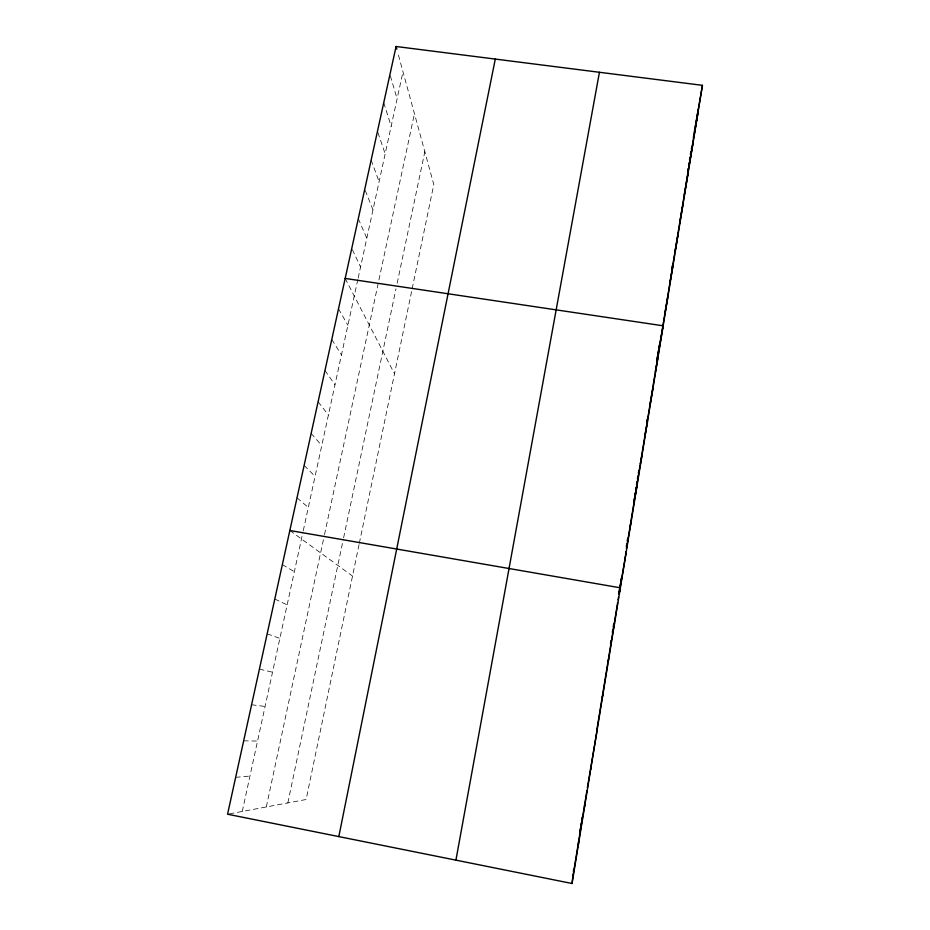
<?xml version="1.0" encoding="UTF-8"?>
<svg xmlns="http://www.w3.org/2000/svg" width="930" height="930" viewBox="0 0 930 930"><rect width="100%" height="100%" fill="white"/><g stroke="black" fill="none" stroke-linecap="round" stroke-linejoin="round"><path stroke-width="0.7" stroke-dasharray="4.65 3.49" d="M359.05 544.585L306.121 799.509L228.896 813.959M359.329 543.236L411.862 290.183M412.153 288.788L433.799 184.512L397.54 51.824M287.835 802.927L343.333 539.144M343.623 537.761L395.982 288.846M397.168 283.231L424.836 151.718M266.317 806.961L324.198 536.04M324.5 534.645L414.443 113.669M242.265 811.46L302.959 532.123M303.261 530.751L357.864 279.43M358.166 278.047L402.992 71.773M235.662 777.306L249.961 776.062M243.672 740.826L257.564 741.071M251.588 704.766L265.085 706.451M259.412 669.112L272.525 672.216M267.143 633.865L279.872 638.364M274.792 599.025L287.149 604.872M282.36 564.568L294.357 571.741M289.834 530.507L352.517 576.065M297.019 497.806L308.318 507.489M304.122 465.453L315.084 476.346M311.143 433.45L321.78 445.517M318.095 401.783L328.406 415.001M324.965 370.454L334.974 384.799M331.777 339.462L341.473 354.9M338.508 308.783L347.901 325.314M345.17 278.43L394.506 373.79M352.354 249.624L360.573 267.003M358.294 218.655L366.815 238.278M365.269 190.511L372.988 209.843M371.151 160.1L379.103 181.687M377.929 132.595L385.16 153.81M383.741 102.73L391.17 126.201M390.344 75.83L397.11 98.859"/><path stroke-width="1.4" d="M584.552 806.926L584.679 804.427M578.332 844.986L578.716 840.871L572.694 877.746M572.043 883.5L702.441 85.339L396.087 46.5L227.559 814.215L572.043 883.5L573.066 874.456M573.415 871.34L573.636 869.352M579.808 831.35L580.262 828.537M580.727 825.712L581.192 822.899M581.645 820.074L582.11 817.261M610.522 643.444L610.987 640.654M612.347 632.33L612.789 629.563M613.242 626.808L613.695 624.042M618.903 592.224L619.357 589.457M619.81 586.679L620.264 583.9M620.717 581.134L621.17 578.355M626.343 546.724L626.785 543.98M627.25 541.132L627.715 538.284M633.749 501.375L634.213 498.55M634.679 495.725L635.132 492.912M635.597 490.087L636.062 487.262M636.515 484.449L636.98 481.647M637.434 478.857L637.887 476.067M638.352 473.277L638.805 470.475M646.734 421.953L647.187 419.221M657.045 358.934L657.498 356.12M657.963 353.295L658.428 350.471M658.882 347.646L659.347 344.832M671.82 268.514L672.274 265.771M687.723 171.26L688.177 168.47M688.63 165.691L689.084 162.913M689.548 160.134L690.002 157.356M690.455 154.578L690.909 151.799M578.948 839.476L586.935 790.57M587.388 787.791L596.769 732.166M596.618 731.364L601.908 698.953M607.604 664.113L602.14 697.547L602.768 695.442M617.636 602.733L607.836 662.718L608.697 659.149M618.101 599.897L618.566 597.06M624.6 560.116L625.065 557.303M625.518 554.489L625.983 551.676M626.436 548.863L640.061 465.488M640.293 464.058L655.046 373.837M669.774 283.65L655.266 372.43L658.01 357.318M674.599 254.181L670.007 282.232L673.285 263.771M698.174 109.868L674.82 252.774L678.272 233.256M691.362 149.114L691.804 146.522M693.385 137.477L693.85 134.78M694.315 132.072L694.791 129.375M695.256 126.678L702.441 85.339M688.979 166.168L692.931 143.58M693.606 137.884L697.709 114.309M684.306 194.754L688.095 173.154M679.586 223.619L683.213 203.054M665.148 311.992L668.252 294.624M656.952 360.294L658.556 351.389M658.8 350.052L663.16 325.802L345.17 278.43M455.921 860.145L599.432 72.284M650.256 403.132L652.802 389.182M645.188 434.147L647.536 421.383M640.305 464.198L642.223 453.945M634.888 497.155L636.841 486.855M629.657 529.17L631.412 520.137M625.913 553.78L619.031 594.212L620.345 587.818L289.834 530.507M338.822 836.593L495.295 59.078M613.463 628.273L614.556 623.274M396.087 46.5L396.808 49.162M590.562 768.389L590.701 769.319"/></g></svg>
